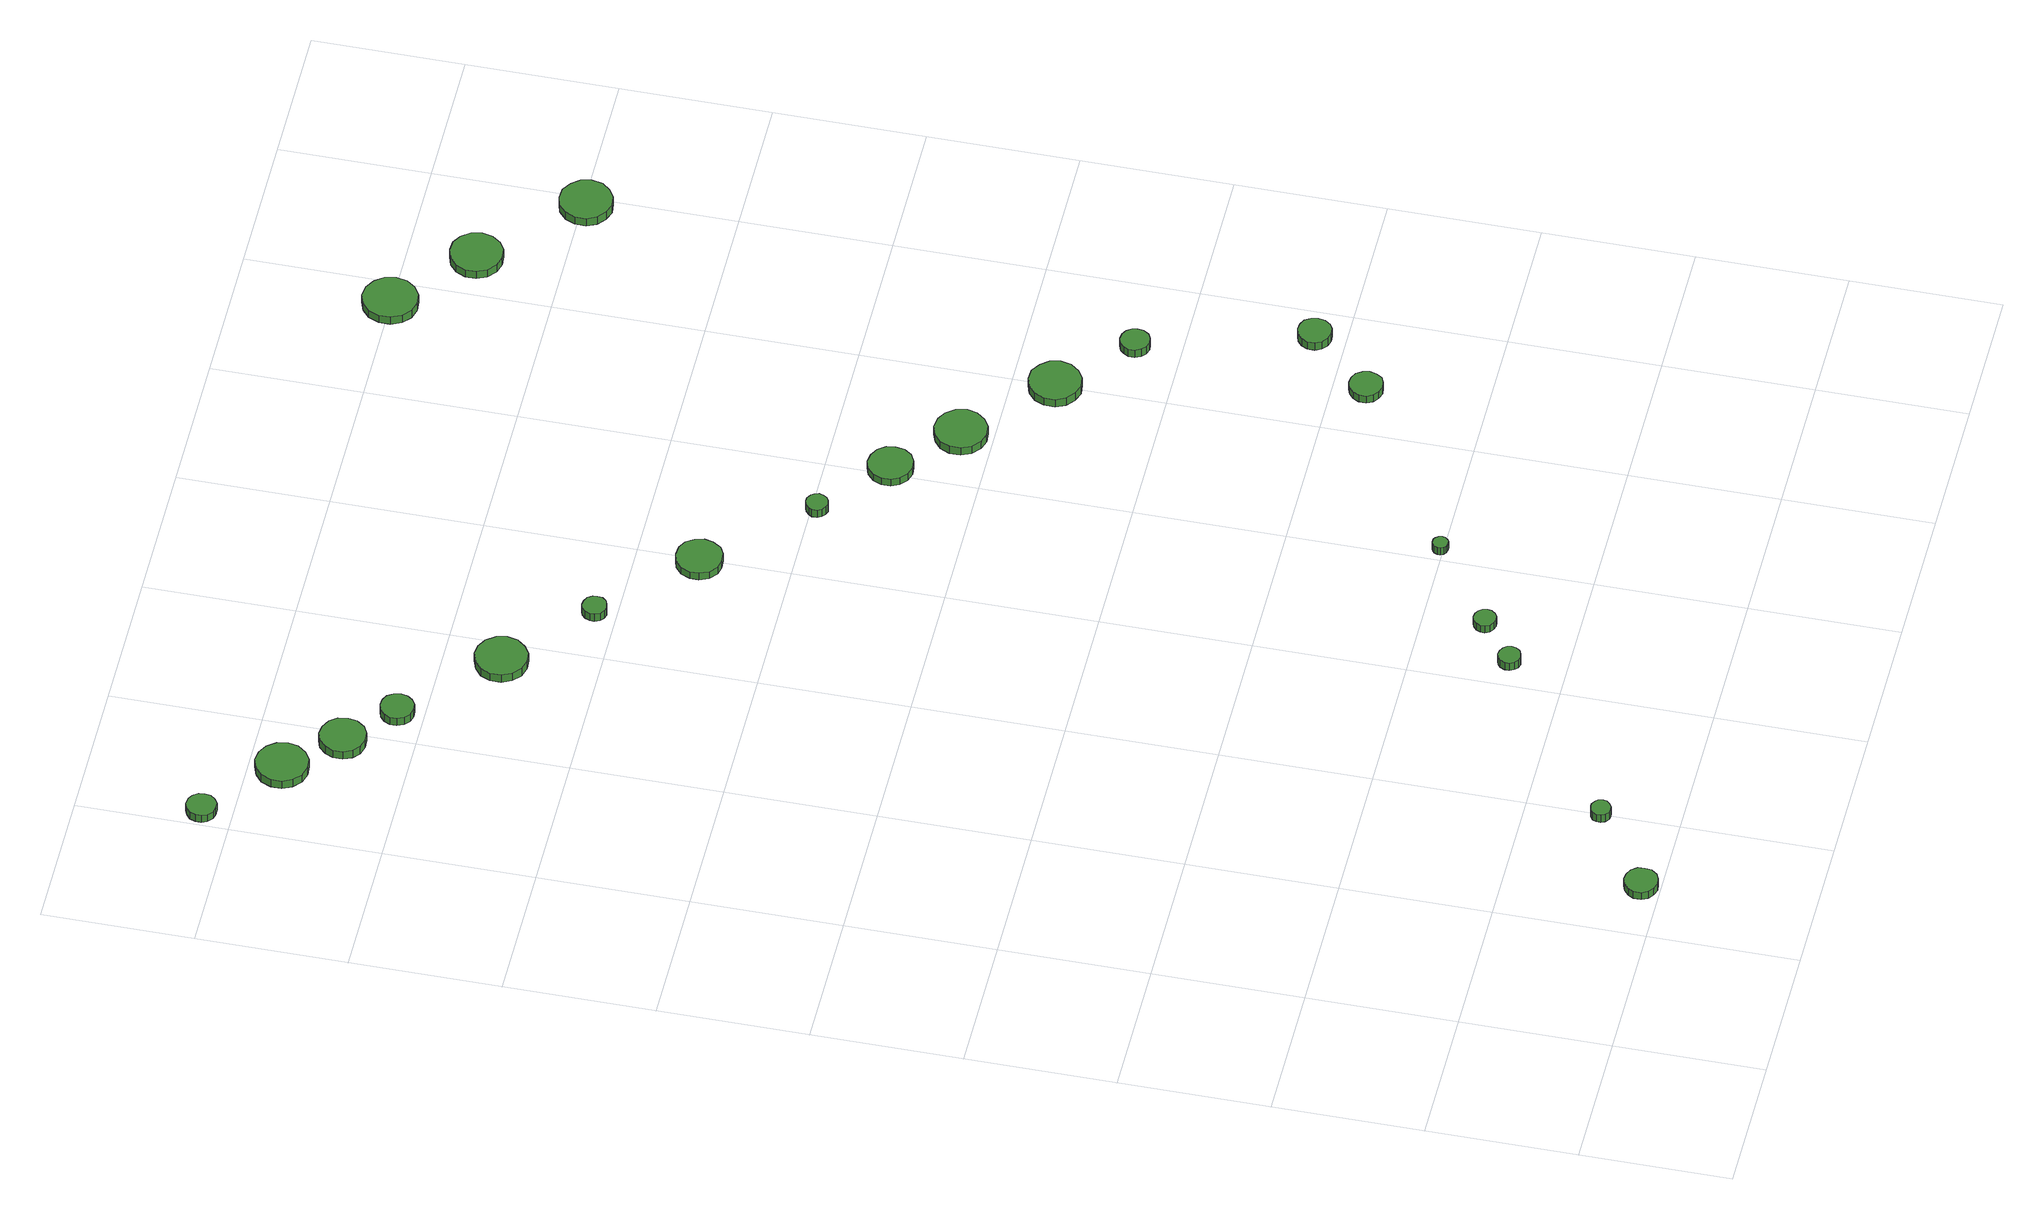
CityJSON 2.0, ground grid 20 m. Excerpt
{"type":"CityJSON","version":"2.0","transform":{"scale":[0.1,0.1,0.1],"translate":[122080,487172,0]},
"CityObjects":{
"tree1":{"type":"SolitaryVegetationObject","attributes":{"function":"something"},"geometry":[{"type":"MultiSurface","lod":"1","boundaries":[[[0,1,2,3,4,5,6,7,8,9,10,11,12,13,14]],[[15,16,17,18,19,20,21,22,23,24,25,26,27,28,29]],[[0,29,28,1]],[[1,28,27,2]],[[2,27,26,3]],[[3,26,25,4]],[[4,25,24,5]],[[5,24,23,6]],[[6,23,22,7]],[[7,22,21,8]],[[8,21,20,9]],[[9,20,19,10]],[[10,19,18,11]],[[11,18,17,12]],[[12,17,16,13]],[[13,16,15,14]],[[14,15,29,0]]]}]},
"tree2":{"type":"SolitaryVegetationObject","attributes":{"function":"something"},"geometry":[{"type":"MultiSurface","lod":"1","boundaries":[[[30,31,32,33,34,35,36,37,38,39,40,41,42,43,44]],[[45,46,47,48,49,50,51,52,53,54,55,56,57,58,59]],[[30,59,58,31]],[[31,58,57,32]],[[32,57,56,33]],[[33,56,55,34]],[[34,55,54,35]],[[35,54,53,36]],[[36,53,52,37]],[[37,52,51,38]],[[38,51,50,39]],[[39,50,49,40]],[[40,49,48,41]],[[41,48,47,42]],[[42,47,46,43]],[[43,46,45,44]],[[44,45,59,30]]]}]},
"tree3":{"type":"SolitaryVegetationObject","attributes":{"function":"something"},"geometry":[{"type":"MultiSurface","lod":"1","boundaries":[[[60,61,62,63,64,65,66,67,68,69,70,71,72,73,74]],[[75,76,77,78,79,80,81,82,83,84,85,86,87,88,89]],[[60,89,88,61]],[[61,88,87,62]],[[62,87,86,63]],[[63,86,85,64]],[[64,85,84,65]],[[65,84,83,66]],[[66,83,82,67]],[[67,82,81,68]],[[68,81,80,69]],[[69,80,79,70]],[[70,79,78,71]],[[71,78,77,72]],[[72,77,76,73]],[[73,76,75,74]],[[74,75,89,60]]]}]},
"tree4":{"type":"SolitaryVegetationObject","attributes":{"function":"something"},"geometry":[{"type":"MultiSurface","lod":"1","boundaries":[[[90,91,92,93,94,95,96,97,98,99,100,101,102,103,104]],[[105,106,107,108,109,110,111,112,113,114,115,116,117,118,119]],[[90,119,118,91]],[[91,118,117,92]],[[92,117,116,93]],[[93,116,115,94]],[[94,115,114,95]],[[95,114,113,96]],[[96,113,112,97]],[[97,112,111,98]],[[98,111,110,99]],[[99,110,109,100]],[[100,109,108,101]],[[101,108,107,102]],[[102,107,106,103]],[[103,106,105,104]],[[104,105,119,90]]]}]},
"tree5":{"type":"SolitaryVegetationObject","attributes":{"function":"something"},"geometry":[{"type":"MultiSurface","lod":"1","boundaries":[[[120,121,122,123,124,125,126,127,128,129,130,131,132,133,134]],[[135,136,137,138,139,140,141,142,143,144,145,146,147,148,149]],[[120,149,148,121]],[[121,148,147,122]],[[122,147,146,123]],[[123,146,145,124]],[[124,145,144,125]],[[125,144,143,126]],[[126,143,142,127]],[[127,142,141,128]],[[128,141,140,129]],[[129,140,139,130]],[[130,139,138,131]],[[131,138,137,132]],[[132,137,136,133]],[[133,136,135,134]],[[134,135,149,120]]]}]},
"tree6":{"type":"SolitaryVegetationObject","attributes":{"function":"something"},"geometry":[{"type":"MultiSurface","lod":"1","boundaries":[[[150,151,152,153,154,155,156,157,158,159,160,161,162,163,164]],[[165,166,167,168,169,170,171,172,173,174,175,176,177,178,179]],[[150,179,178,151]],[[151,178,177,152]],[[152,177,176,153]],[[153,176,175,154]],[[154,175,174,155]],[[155,174,173,156]],[[156,173,172,157]],[[157,172,171,158]],[[158,171,170,159]],[[159,170,169,160]],[[160,169,168,161]],[[161,168,167,162]],[[162,167,166,163]],[[163,166,165,164]],[[164,165,179,150]]]}]},
"tree7":{"type":"SolitaryVegetationObject","attributes":{"function":"something"},"geometry":[{"type":"MultiSurface","lod":"1","boundaries":[[[180,181,182,183,184,185,186,187,188,189,190,191,192,193,194]],[[195,196,197,198,199,200,201,202,203,204,205,206,207,208,209]],[[180,209,208,181]],[[181,208,207,182]],[[182,207,206,183]],[[183,206,205,184]],[[184,205,204,185]],[[185,204,203,186]],[[186,203,202,187]],[[187,202,201,188]],[[188,201,200,189]],[[189,200,199,190]],[[190,199,198,191]],[[191,198,197,192]],[[192,197,196,193]],[[193,196,195,194]],[[194,195,209,180]]]}]},
"tree8":{"type":"SolitaryVegetationObject","attributes":{"function":"something"},"geometry":[{"type":"MultiSurface","lod":"1","boundaries":[[[210,211,212,213,214,215,216,217,218,219,220,221,222,223,224]],[[225,226,227,228,229,230,231,232,233,234,235,236,237,238,239]],[[210,239,238,211]],[[211,238,237,212]],[[212,237,236,213]],[[213,236,235,214]],[[214,235,234,215]],[[215,234,233,216]],[[216,233,232,217]],[[217,232,231,218]],[[218,231,230,219]],[[219,230,229,220]],[[220,229,228,221]],[[221,228,227,222]],[[222,227,226,223]],[[223,226,225,224]],[[224,225,239,210]]]}]},
"tree9":{"type":"SolitaryVegetationObject","attributes":{"function":"something"},"geometry":[{"type":"MultiSurface","lod":"1","boundaries":[[[240,241,242,243,244,245,246,247,248,249,250,251,252,253,254]],[[255,256,257,258,259,260,261,262,263,264,265,266,267,268,269]],[[240,269,268,241]],[[241,268,267,242]],[[242,267,266,243]],[[243,266,265,244]],[[244,265,264,245]],[[245,264,263,246]],[[246,263,262,247]],[[247,262,261,248]],[[248,261,260,249]],[[249,260,259,250]],[[250,259,258,251]],[[251,258,257,252]],[[252,257,256,253]],[[253,256,255,254]],[[254,255,269,240]]]}]},
"tree10":{"type":"SolitaryVegetationObject","attributes":{"function":"something"},"geometry":[{"type":"MultiSurface","lod":"1","boundaries":[[[270,271,272,273,274,275,276,277,278,279,280,281,282,283,284]],[[285,286,287,288,289,290,291,292,293,294,295,296,297,298,299]],[[270,299,298,271]],[[271,298,297,272]],[[272,297,296,273]],[[273,296,295,274]],[[274,295,294,275]],[[275,294,293,276]],[[276,293,292,277]],[[277,292,291,278]],[[278,291,290,279]],[[279,290,289,280]],[[280,289,288,281]],[[281,288,287,282]],[[282,287,286,283]],[[283,286,285,284]],[[284,285,299,270]]]}]},
"tree11":{"type":"SolitaryVegetationObject","attributes":{"function":"something"},"geometry":[{"type":"MultiSurface","lod":"1","boundaries":[[[300,301,302,303,304,305,306,307,308,309,310,311,312,313,314]],[[315,316,317,318,319,320,321,322,323,324,325,326,327,328,329]],[[300,329,328,301]],[[301,328,327,302]],[[302,327,326,303]],[[303,326,325,304]],[[304,325,324,305]],[[305,324,323,306]],[[306,323,322,307]],[[307,322,321,308]],[[308,321,320,309]],[[309,320,319,310]],[[310,319,318,311]],[[311,318,317,312]],[[312,317,316,313]],[[313,316,315,314]],[[314,315,329,300]]]}]},
"tree12":{"type":"SolitaryVegetationObject","attributes":{"function":"something"},"geometry":[{"type":"MultiSurface","lod":"1","boundaries":[[[330,331,332,333,334,335,336,337,338,339,340,341,342,343,344]],[[345,346,347,348,349,350,351,352,353,354,355,356,357,358,359]],[[330,359,358,331]],[[331,358,357,332]],[[332,357,356,333]],[[333,356,355,334]],[[334,355,354,335]],[[335,354,353,336]],[[336,353,352,337]],[[337,352,351,338]],[[338,351,350,339]],[[339,350,349,340]],[[340,349,348,341]],[[341,348,347,342]],[[342,347,346,343]],[[343,346,345,344]],[[344,345,359,330]]]}]},
"tree13":{"type":"SolitaryVegetationObject","attributes":{"function":"something"},"geometry":[{"type":"MultiSurface","lod":"1","boundaries":[[[360,361,362,363,364,365,366,367,368,369,370,371,372,373,374]],[[375,376,377,378,379,380,381,382,383,384,385,386,387,388,389]],[[360,389,388,361]],[[361,388,387,362]],[[362,387,386,363]],[[363,386,385,364]],[[364,385,384,365]],[[365,384,383,366]],[[366,383,382,367]],[[367,382,381,368]],[[368,381,380,369]],[[369,380,379,370]],[[370,379,378,371]],[[371,378,377,372]],[[372,377,376,373]],[[373,376,375,374]],[[374,375,389,360]]]}]},
"tree14":{"type":"SolitaryVegetationObject","attributes":{"function":"something"},"geometry":[{"type":"MultiSurface","lod":"1","boundaries":[[[390,391,392,393,394,395,396,397,398,399,400,401,402,403,404]],[[405,406,407,408,409,410,411,412,413,414,415,416,417,418,419]],[[390,419,418,391]],[[391,418,417,392]],[[392,417,416,393]],[[393,416,415,394]],[[394,415,414,395]],[[395,414,413,396]],[[396,413,412,397]],[[397,412,411,398]],[[398,411,410,399]],[[399,410,409,400]],[[400,409,408,401]],[[401,408,407,402]],[[402,407,406,403]],[[403,406,405,404]],[[404,405,419,390]]]}]},
"tree15":{"type":"SolitaryVegetationObject","attributes":{"function":"something"},"geometry":[{"type":"MultiSurface","lod":"1","boundaries":[[[420,421,422,423,424,425,426,427,428,429,430,431,432,433,434]],[[435,436,437,438,439,440,441,442,443,444,445,446,447,448,449]],[[420,449,448,421]],[[421,448,447,422]],[[422,447,446,423]],[[423,446,445,424]],[[424,445,444,425]],[[425,444,443,426]],[[426,443,442,427]],[[427,442,441,428]],[[428,441,440,429]],[[429,440,439,430]],[[430,439,438,431]],[[431,438,437,432]],[[432,437,436,433]],[[433,436,435,434]],[[434,435,449,420]]]}]},
"tree16":{"type":"SolitaryVegetationObject","attributes":{"function":"something"},"geometry":[{"type":"MultiSurface","lod":"1","boundaries":[[[450,451,452,453,454,455,456,457,458,459,460,461,462,463,464]],[[465,466,467,468,469,470,471,472,473,474,475,476,477,478,479]],[[450,479,478,451]],[[451,478,477,452]],[[452,477,476,453]],[[453,476,475,454]],[[454,475,474,455]],[[455,474,473,456]],[[456,473,472,457]],[[457,472,471,458]],[[458,471,470,459]],[[459,470,469,460]],[[460,469,468,461]],[[461,468,467,462]],[[462,467,466,463]],[[463,466,465,464]],[[464,465,479,450]]]}]},
"tree17":{"type":"SolitaryVegetationObject","attributes":{"function":"something"},"geometry":[{"type":"MultiSurface","lod":"1","boundaries":[[[480,481,482,483,484,485,486,487,488,489,490,491,492,493,494]],[[495,496,497,498,499,500,501,502,503,504,505,506,507,508,509]],[[480,509,508,481]],[[481,508,507,482]],[[482,507,506,483]],[[483,506,505,484]],[[484,505,504,485]],[[485,504,503,486]],[[486,503,502,487]],[[487,502,501,488]],[[488,501,500,489]],[[489,500,499,490]],[[490,499,498,491]],[[491,498,497,492]],[[492,497,496,493]],[[493,496,495,494]],[[494,495,509,480]]]}]},
"tree18":{"type":"SolitaryVegetationObject","attributes":{"function":"something"},"geometry":[{"type":"MultiSurface","lod":"1","boundaries":[[[510,511,512,513,514,515,516,517,518,519,520,521,522,523,524]],[[525,526,527,528,529,530,531,532,533,534,535,536,537,538,539]],[[510,539,538,511]],[[511,538,537,512]],[[512,537,536,513]],[[513,536,535,514]],[[514,535,534,515]],[[515,534,533,516]],[[516,533,532,517]],[[517,532,531,518]],[[518,531,530,519]],[[519,530,529,520]],[[520,529,528,521]],[[521,528,527,522]],[[522,527,526,523]],[[523,526,525,524]],[[524,525,539,510]]]}]},
"tree19":{"type":"SolitaryVegetationObject","attributes":{"function":"something"},"geometry":[{"type":"MultiSurface","lod":"1","boundaries":[[[540,541,542,543,544,545,546,547,548,549,550,551,552,553,554]],[[555,556,557,558,559,560,561,562,563,564,565,566,567,568,569]],[[540,569,568,541]],[[541,568,567,542]],[[542,567,566,543]],[[543,566,565,544]],[[544,565,564,545]],[[545,564,563,546]],[[546,563,562,547]],[[547,562,561,548]],[[548,561,560,549]],[[549,560,559,550]],[[550,559,558,551]],[[551,558,557,552]],[[552,557,556,553]],[[553,556,555,554]],[[554,555,569,540]]]}]},
"tree20":{"type":"SolitaryVegetationObject","attributes":{"function":"something"},"geometry":[{"type":"MultiSurface","lod":"1","boundaries":[[[570,571,572,573,574,575,576,577,578,579,580,581,582,583,584]],[[585,586,587,588,589,590,591,592,593,594,595,596,597,598,599]],[[570,599,598,571]],[[571,598,597,572]],[[572,597,596,573]],[[573,596,595,574]],[[574,595,594,575]],[[575,594,593,576]],[[576,593,592,577]],[[577,592,591,578]],[[578,591,590,579]],[[579,590,589,580]],[[580,589,588,581]],[[581,588,587,582]],[[582,587,586,583]],[[583,586,585,584]],[[584,585,599,570]]]}]},
"tree21":{"type":"SolitaryVegetationObject","attributes":{"function":"something"},"geometry":[{"type":"MultiSurface","lod":"1","boundaries":[[[600,601,602,603,604,605,606,607,608,609,610,611,612,613,614]],[[615,616,617,618,619,620,621,622,623,624,625,626,627,628,629]],[[600,629,628,601]],[[601,628,627,602]],[[602,627,626,603]],[[603,626,625,604]],[[604,625,624,605]],[[605,624,623,606]],[[606,623,622,607]],[[607,622,621,608]],[[608,621,620,609]],[[609,620,619,610]],[[610,619,618,611]],[[611,618,617,612]],[[612,617,616,613]],[[613,616,615,614]],[[614,615,629,600]]]}]},
"tree22":{"type":"SolitaryVegetationObject","attributes":{"function":"something"},"geometry":[{"type":"MultiSurface","lod":"1","boundaries":[[[630,631,632,633,634,635,636,637,638,639,640,641,642,643,644]],[[645,646,647,648,649,650,651,652,653,654,655,656,657,658,659]],[[630,659,658,631]],[[631,658,657,632]],[[632,657,656,633]],[[633,656,655,634]],[[634,655,654,635]],[[635,654,653,636]],[[636,653,652,637]],[[637,652,651,638]],[[638,651,650,639]],[[639,650,649,640]],[[640,649,648,641]],[[641,648,647,642]],[[642,647,646,643]],[[643,646,645,644]],[[644,645,659,630]]]}]}
},
"vertices":[
[304,25,16],[303,34,16],[297,42,16],[289,46,16],[280,47,16],[271,44,16],[264,38,16],[260,30,16],[260,20,16],[264,12,16],[271,6,16],[280,3,16],[289,4,16],[297,8,16],[303,16,16],[303,16,4],[297,8,4],[289,4,4],[280,3,4],[271,6,4],[264,12,4],[260,20,4],[260,30,4],[264,38,4],[271,44,4],[280,47,4],[289,46,4],[297,42,4],[303,34,4],[304,25,4],
[408,102,20],[407,108,20],[403,112,20],[398,115,20],[393,115,20],[388,114,20],[383,110,20],[381,105,20],[381,99,20],[383,94,20],[388,90,20],[393,89,20],[398,89,20],[403,92,20],[407,97,20],[407,97,7],[403,92,7],[398,89,7],[393,89,7],[388,90,7],[383,94,7],[381,99,7],[381,105,7],[383,110,7],[388,114,7],[393,115,7],[398,115,7],[403,112,7],[407,108,7],[408,102,7],
[42,1840,15],[41,1848,15],[36,1855,15],[29,1859,15],[20,1860,15],[13,1857,15],[6,1852,15],[3,1844,15],[3,1836,15],[6,1829,15],[13,1823,15],[20,1821,15],[29,1821,15],[36,1826,15],[41,1832,15],[41,1832,3],[36,1826,3],[29,1821,3],[20,1821,3],[13,1823,3],[6,1829,3],[3,1836,3],[3,1844,3],[6,1852,3],[13,1857,3],[20,1860,3],[29,1859,3],[36,1855,3],[41,1848,3],[42,1840,3],
[152,1756,17],[149,1770,17],[140,1782,17],[128,1789,17],[114,1791,17],[100,1786,17],[89,1777,17],[83,1763,17],[83,1749,17],[89,1736,17],[100,1726,17],[114,1722,17],[128,1723,17],[140,1730,17],[149,1742,17],[149,1742,4],[140,1730,4],[128,1723,4],[114,1722,4],[100,1726,4],[89,1736,4],[83,1749,4],[83,1763,4],[89,1777,4],[100,1786,4],[114,1791,4],[128,1789,4],[140,1782,4],[149,1770,4],[152,1756,4],
[212,1691,16],[210,1704,16],[202,1714,16],[191,1720,16],[178,1722,16],[166,1718,16],[157,1709,16],[152,1698,16],[152,1685,16],[157,1673,16],[166,1665,16],[178,1661,16],[191,1662,16],[202,1668,16],[210,1679,16],[210,1679,3],[202,1668,3],[191,1662,3],[178,1661,3],[166,1665,3],[157,1673,3],[152,1685,3],[152,1698,3],[157,1709,3],[166,1718,3],[178,1722,3],[191,1720,3],[202,1714,3],[210,1704,3],[212,1691,3],
[651,274,20],[650,280,20],[646,285,20],[640,288,20],[634,289,20],[628,287,20],[624,283,20],[621,277,20],[621,271,20],[624,265,20],[628,261,20],[634,259,20],[640,260,20],[646,263,20],[650,268,20],[650,268,7],[646,263,7],[640,260,7],[634,259,7],[628,261,7],[624,265,7],[621,271,7],[621,277,7],[624,283,7],[628,287,7],[634,289,7],[640,288,7],[646,285,7],[650,280,7],[651,274,7],
[270,1635,15],[268,1644,15],[263,1652,15],[255,1656,15],[246,1657,15],[237,1654,15],[230,1648,15],[226,1640,15],[226,1631,15],[230,1622,15],[237,1616,15],[246,1613,15],[255,1614,15],[263,1619,15],[268,1626,15],[268,1626,2],[263,1619,2],[255,1614,2],[246,1613,2],[237,1616,2],[230,1622,2],[226,1631,2],[226,1640,2],[230,1648,2],[237,1654,2],[246,1657,2],[255,1656,2],[263,1652,2],[268,1644,2],[270,1635,2],
[711,319,18],[710,325,18],[706,330,18],[701,333,18],[695,334,18],[689,332,18],[684,328,18],[681,322,18],[681,316,18],[684,310,18],[689,306,18],[695,304,18],[701,305,18],[706,308,18],[710,313,18],[710,313,6],[706,308,6],[701,305,6],[695,304,6],[689,306,6],[684,310,6],[681,316,6],[681,322,6],[684,328,6],[689,332,6],[695,334,6],[701,333,6],[706,330,6],[710,325,6],[711,319,6],
[399,1525,15],[396,1539,15],[387,1551,15],[375,1558,15],[361,1560,15],[347,1555,15],[336,1546,15],[330,1533,15],[330,1518,15],[336,1505,15],[347,1495,15],[361,1491,15],[375,1492,15],[387,1500,15],[396,1511,15],[396,1511,2],[387,1500,2],[375,1492,2],[361,1491,2],[347,1495,2],[336,1505,2],[330,1518,2],[330,1533,2],[336,1546,2],[347,1555,2],[361,1560,2],[375,1558,2],[387,1551,2],[396,1539,2],[399,1525,2],
[494,1429,15],[493,1435,15],[489,1441,15],[483,1444,15],[476,1445,15],[470,1443,15],[465,1438,15],[462,1432,15],[462,1426,15],[465,1419,15],[470,1415,15],[476,1413,15],[483,1414,15],[489,1417,15],[493,1422,15],[493,1422,2],[489,1417,2],[483,1414,2],[476,1413,2],[470,1415,2],[465,1419,2],[462,1426,2],[462,1432,2],[465,1438,2],[470,1443,2],[476,1445,2],[483,1444,2],[489,1441,2],[493,1435,2],[494,1429,2],
[825,403,19],[824,407,19],[821,411,19],[818,413,19],[813,413,19],[809,412,19],[806,409,19],[804,405,19],[804,401,19],[806,397,19],[809,394,19],[813,393,19],[818,393,19],[821,395,19],[824,399,19],[824,399,7],[821,395,7],[818,393,7],[813,393,7],[809,394,7],[806,397,7],[804,401,7],[804,405,7],[806,409,7],[809,412,7],[813,413,7],[818,413,7],[821,411,7],[824,407,7],[825,403,7],
[624,1318,14],[621,1330,14],[614,1341,14],[603,1347,14],[590,1348,14],[578,1345,14],[568,1336,14],[563,1324,14],[563,1312,14],[568,1300,14],[578,1291,14],[590,1288,14],[603,1289,14],[614,1295,14],[621,1306,14],[621,1306,2],[614,1295,2],[603,1289,2],[590,1288,2],[578,1291,2],[568,1300,2],[563,1312,2],[563,1324,2],[568,1336,2],[578,1345,2],[590,1348,2],[603,1347,2],[614,1341,2],[621,1330,2],[624,1318,2],
[734,1193,15],[732,1199,15],[729,1203,15],[723,1207,15],[717,1207,15],[712,1205,15],[707,1201,15],[704,1196,15],[704,1189,15],[707,1184,15],[712,1180,15],[717,1178,15],[723,1179,15],[729,1182,15],[732,1187,15],[732,1187,2],[729,1182,2],[723,1179,2],[717,1178,2],[712,1180,2],[707,1184,2],[704,1189,2],[704,1196,2],[707,1201,2],[712,1205,2],[717,1207,2],[723,1207,2],[729,1203,2],[732,1199,2],[734,1193,2],
[836,1116,15],[834,1128,15],[827,1138,15],[816,1144,15],[804,1146,15],[792,1142,15],[783,1134,15],[778,1122,15],[778,1110,15],[783,1099,15],[792,1091,15],[804,1087,15],[816,1088,15],[827,1094,15],[834,1104,15],[834,1104,3],[827,1094,3],[816,1088,3],[804,1087,3],[792,1091,3],[783,1099,3],[778,1110,3],[778,1122,3],[783,1134,3],[792,1142,3],[804,1146,3],[816,1144,3],[827,1138,3],[834,1128,3],[836,1116,3],
[921,1042,15],[918,1056,15],[909,1068,15],[897,1075,15],[882,1077,15],[869,1072,15],[858,1063,15],[852,1050,15],[852,1035,15],[858,1022,15],[869,1012,15],[882,1008,15],[897,1009,15],[909,1017,15],[918,1028,15],[918,1028,2],[909,1017,2],[897,1009,2],[882,1008,2],[869,1012,2],[858,1022,2],[852,1035,2],[852,1050,2],[858,1063,2],[869,1072,2],[882,1077,2],[897,1075,2],[909,1068,2],[918,1056,2],[921,1042,2],
[1093,556,19],[1091,565,19],[1086,573,19],[1078,577,19],[1069,578,19],[1060,575,19],[1053,569,19],[1049,561,19],[1049,551,19],[1053,543,19],[1060,537,19],[1069,534,19],[1078,535,19],[1086,539,19],[1091,547,19],[1091,547,7],[1086,539,7],[1078,535,7],[1069,534,7],[1060,537,7],[1053,543,7],[1049,551,7],[1049,561,7],[1053,569,7],[1060,575,7],[1069,578,7],[1078,577,7],[1086,573,7],[1091,565,7],[1093,556,7],
[1030,944,16],[1027,958,16],[1018,969,16],[1006,977,16],[991,978,16],[978,974,16],[967,964,16],[961,951,16],[961,936,16],[967,923,16],[978,914,16],[991,909,16],[1006,911,16],[1018,918,16],[1027,930,16],[1027,930,3],[1018,918,3],[1006,911,3],[991,909,3],[978,914,3],[967,923,3],[961,936,3],[961,951,3],[967,964,3],[978,974,3],[991,978,3],[1006,977,3],[1018,969,3],[1027,958,3],[1030,944,3],
[1171,640,20],[1169,649,20],[1164,657,20],[1156,661,20],[1147,662,20],[1138,659,20],[1131,653,20],[1127,645,20],[1127,635,20],[1131,627,20],[1138,621,20],[1147,618,20],[1156,619,20],[1164,623,20],[1169,631,20],[1169,631,7],[1164,623,7],[1156,619,7],[1147,618,7],[1138,621,7],[1131,627,7],[1127,635,7],[1127,645,7],[1131,653,7],[1138,659,7],[1147,662,7],[1156,661,7],[1164,657,7],[1169,649,7],[1171,640,7],
[1104,860,19],[1103,867,19],[1098,874,19],[1091,878,19],[1083,879,19],[1075,876,19],[1070,871,19],[1066,864,19],[1066,856,19],[1070,848,19],[1075,843,19],[1083,840,19],[1091,841,19],[1098,845,19],[1103,852,19],[1103,852,6],[1098,845,6],[1091,841,6],[1083,840,6],[1075,843,6],[1070,848,6],[1066,856,6],[1066,864,6],[1070,871,6],[1075,876,6],[1083,879,6],[1091,878,6],[1098,874,6],[1103,867,6],[1104,860,6],
[996,1801,15],[993,1815,15],[984,1827,15],[971,1835,15],[956,1837,15],[942,1832,15],[931,1822,15],[925,1808,15],[925,1793,15],[931,1779,15],[942,1769,15],[956,1765,15],[971,1766,15],[984,1774,15],[993,1786,15],[993,1786,2],[984,1774,2],[971,1766,2],[956,1765,2],[942,1769,2],[931,1779,2],[925,1793,2],[925,1808,2],[931,1822,2],[942,1832,2],[956,1837,2],[971,1835,2],[984,1827,2],[993,1815,2],[996,1801,2],
[1097,1711,15],[1094,1725,15],[1085,1737,15],[1073,1744,15],[1059,1745,15],[1045,1741,15],[1034,1731,15],[1028,1718,15],[1028,1704,15],[1034,1691,15],[1045,1681,15],[1059,1677,15],[1073,1678,15],[1085,1685,15],[1094,1697,15],[1094,1697,2],[1085,1685,2],[1073,1678,2],[1059,1677,2],[1045,1681,2],[1034,1691,2],[1028,1704,2],[1028,1718,2],[1034,1731,2],[1045,1741,2],[1059,1745,2],[1073,1744,2],[1085,1737,2],[1094,1725,2],[1097,1711,2],
[1221,1596,13],[1218,1610,13],[1209,1621,13],[1197,1629,13],[1182,1630,13],[1169,1626,13],[1158,1616,13],[1152,1603,13],[1152,1588,13],[1158,1575,13],[1169,1566,13],[1182,1561,13],[1197,1563,13],[1209,1570,13],[1218,1581,13],[1218,1581,0],[1209,1570,0],[1197,1563,0],[1182,1561,0],[1169,1566,0],[1158,1575,0],[1152,1588,0],[1152,1603,0],[1158,1616,0],[1169,1626,0],[1182,1630,0],[1197,1629,0],[1209,1621,0],[1218,1610,0],[1221,1596,0]
]}
